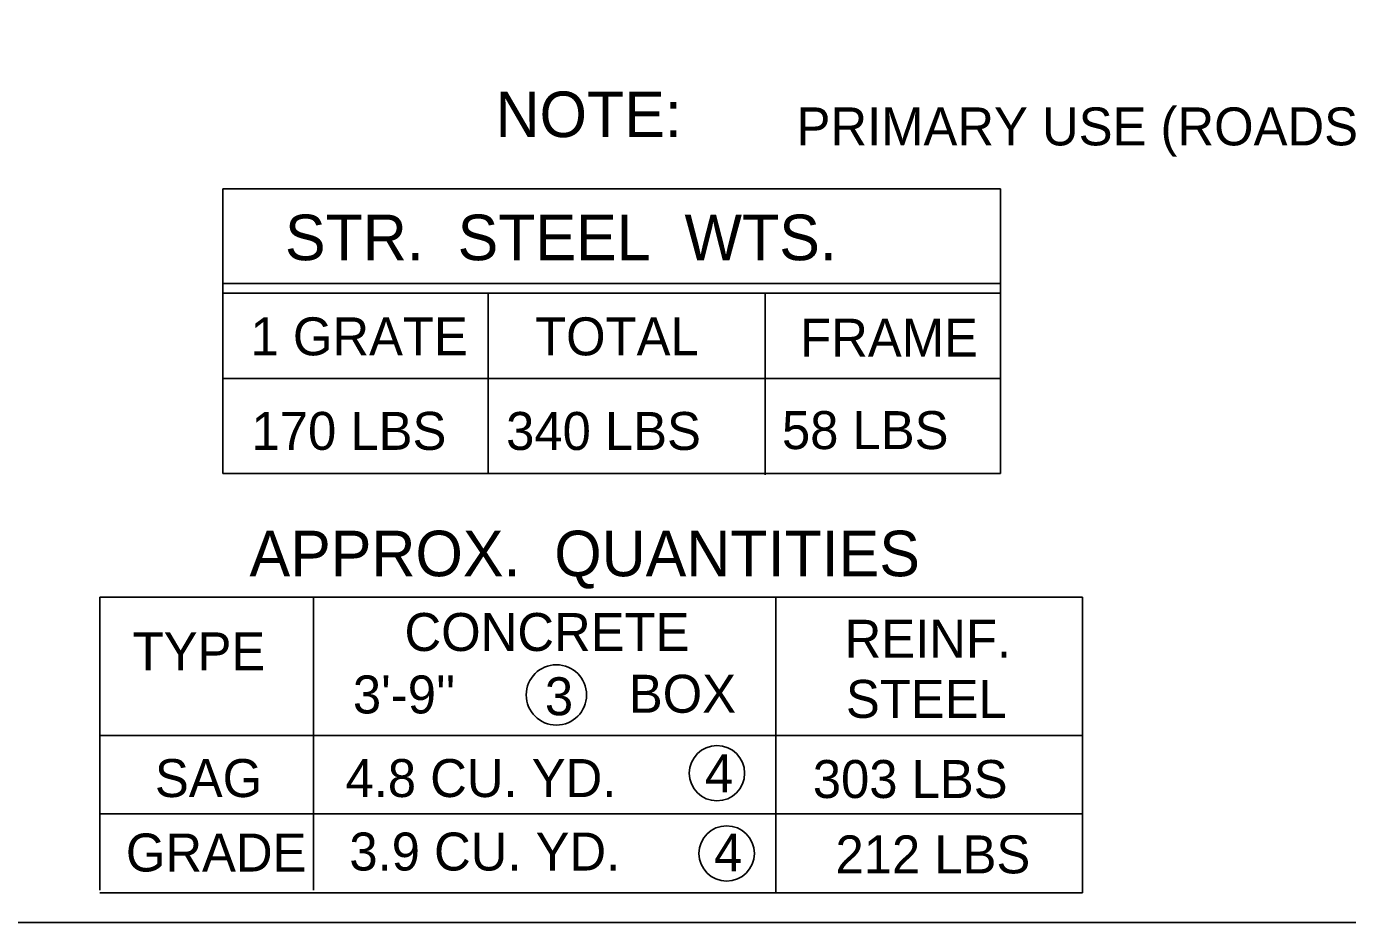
# Model space of a CAD drawing. Extents: x 1007 to 1035.5, y 1000.5 to 1021.5.
# Drawn here: x 1024.79 to 1031.75, y 1000.5 to 1005.22 of the extents above; entities that cross this region are included whole.
import ezdxf

# ---------------------------------------------------------------- set-up
doc = ezdxf.new("R2010")
doc.units = 0
for name, color, linetype in [('Level 1', 7, 'Continuous'), ('Level 10', 7, 'Continuous'), ('Level 11', 7, 'Continuous')]:
    doc.layers.add(name, color=color, linetype=linetype)

msp = doc.modelspace()

# ---------------------------------------------------------------- linework, layer by layer
at = {"layer": 'Level 1'}
for p, q in [((1025.8258, 1004.3663), (1029.9211, 1004.3663)), ((1025.8258, 1004.3663), (1025.8258, 1003.3665)), ((1029.9211, 1002.8663), (1029.9211, 1004.3663)), ((1025.8258, 1003.8663), (1029.9211, 1003.8663)), ((1025.8258, 1003.8163), (1029.9211, 1003.8163)), ((1027.2221, 1003.8103), (1027.2221, 1002.8663)), ((1028.6812, 1003.8169), (1028.6812, 1002.8593)), ((1025.8258, 1003.3665), (1025.8258, 1002.8663)), ((1025.8258, 1003.3663), (1029.9211, 1003.3663)), ((1025.8258, 1002.8663), (1029.9211, 1002.8663)), ((1025.1768, 1002.2143), (1030.3534, 1002.2143)), ((1025.1768, 1002.2143), (1025.1768, 1000.6704)), ((1026.3028, 1002.2143), (1026.3028, 1000.6704)), ((1028.7383, 1002.2143), (1028.7383, 1000.6563)), ((1030.3534, 1002.2143), (1030.3534, 1000.6563)), ((1025.1768, 1001.4857), (1030.3534, 1001.4857)), ((1025.1768, 1001.0729), (1030.3534, 1001.0729)), ((1025.1768, 1000.6563), (1030.3534, 1000.6563))]:
    msp.add_line(p, q, dxfattribs=at)
for centre, radius in [((1027.5818, 1001.6993), 0.159), ((1028.4276, 1001.287), 0.1458), ((1028.4786, 1000.8641), 0.1458)]:
    msp.add_circle(centre, radius, dxfattribs=at)
at = {"layer": 'Level 10'}
msp.add_line((1035.5, 1000.5), (1007, 1000.5), dxfattribs=at)
at = {"layer": 'Level 11'}
msp.add_lwpolyline([(1007, 1000.5), (1035.5, 1000.5), (1035.5, 1021.5), (1007, 1021.5)], close=True, dxfattribs=at)
msp.add_lwpolyline([(1007, 1000.5), (1035.5, 1000.5), (1035.5, 1021.5), (1007, 1021.5)], close=True, dxfattribs=at)

# ---------------------------------------------------------------- texts
at = {"layer": 'Level 1'}
for s, height, p in [('NOTE:', 0.24, (1027.2615, 1004.6381)), ('PRIMARY USE (ROADSIDE DITCH LOCATION)', 0.2, (1028.8467, 1004.5944)), ('STR.  STEEL  WTS.', 0.24, (1026.1522, 1003.9895)), ('1 GRATE', 0.2, (1025.9709, 1003.4883)), ('TOTAL', 0.2, (1027.4695, 1003.4883)), ('FRAME', 0.2, (1028.8658, 1003.4813)), ('58 LBS', 0.2, (1028.7698, 1002.9944)), ('170 LBS', 0.2, (1025.9763, 1002.9904)), ('340 LBS', 0.2, (1027.317, 1002.9899)), ('APPROX.  QUANTITIES', 0.24, (1025.9656, 1002.3245)), ('CONCRETE', 0.2, (1026.7818, 1001.9308)), ('REINF.', 0.2, (1029.1, 1001.8953)), ('TYPE', 0.2, (1025.3501, 1001.8288)), ("3'-9''", 0.2, (1026.51, 1001.6018)), ('BOX', 0.2, (1027.9633, 1001.6055)), ('3', 0.2, (1027.5213, 1001.5923)), ('STEEL', 0.2, (1029.1067, 1001.5784)), ('4', 0.2, (1028.3645, 1001.1869)), ('SAG', 0.2, (1025.4673, 1001.1613)), ('4.8 CU. YD. ', 0.2, (1026.4709, 1001.1614)), ('303 LBS', 0.2, (1028.9323, 1001.1563)), ('GRADE', 0.2, (1025.3143, 1000.7691)), ('3.9 CU. YD.', 0.2, (1026.4913, 1000.7743)), ('4', 0.2, (1028.4122, 1000.7692)), ('212 LBS', 0.2, (1029.0518, 1000.7592))]:
    msp.add_text(s, height=height, dxfattribs=at).set_placement(p)

doc.saveas('drawing.dxf')
